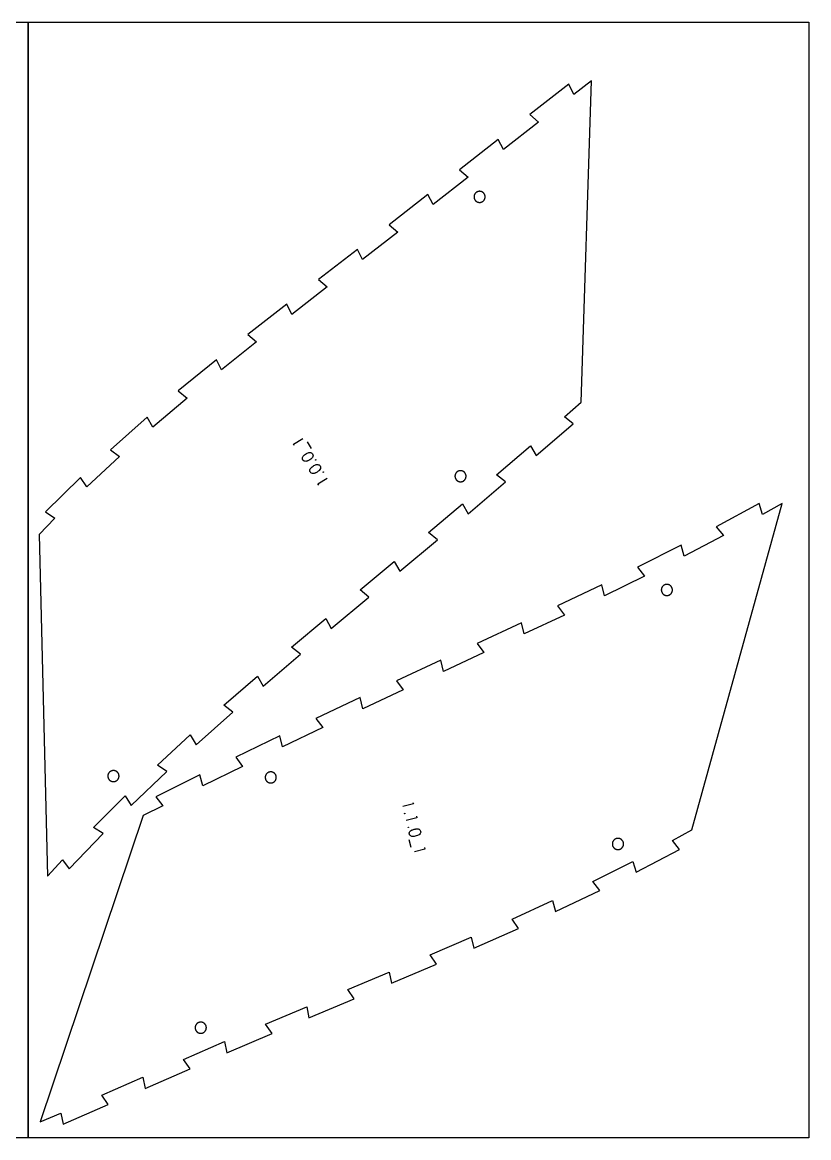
# Model space of a CAD drawing. Header units: millimetres. Extents: x -7025 to -25, y -6913 to -5913.
# Drawn here: x -730 to -25, y -6913 to -5913 of the extents above; entities that cross this region are included whole.
import ezdxf

# ---------------------------------------------------------------- set-up
doc = ezdxf.new("R2010")
doc.units = ezdxf.units.MM
doc.header["$MEASUREMENT"] = 0
for name, color, linetype, true_color in [('nest_4staples$re_engrave', 5, 'Continuous', 0x0000ff), ('nest_4staples$re_inner_cut', 3, 'Continuous', 0x00ff00), ('nest_4staples$re_outer_cut', 1, 'Continuous', 0xff0000), ('nest_4staples$sheet', 18, 'Continuous', 0x000000)]:
    doc.layers.add(name, color=color, linetype=linetype, true_color=true_color)

msp = doc.modelspace()

# ---------------------------------------------------------------- linework, layer by layer
at = {"layer": 'nest_4staples$re_engrave'}
for points in [[(-485.9, -6292.2), (-486.6, -6291), (-478.3, -6285.9)], [(-470.4, -6294.8), (-474, -6289)], [(-463.8, -6327.8), (-464.6, -6326.6), (-456.3, -6321.4)], [(-379.5, -6612.2), (-379.1, -6613.6), (-388.6, -6616)], [(-376.3, -6624.6), (-376, -6626), (-385.5, -6628.4)], [(-383.1, -6645.6), (-381.4, -6652.2)], [(-369.1, -6652.7), (-368.8, -6654.1), (-378.2, -6656.5)]]:
    msp.add_lwpolyline(points, dxfattribs=at)
for points in [[(-469, -6301.3), (-469.1, -6302.1), (-469.5, -6302.9), (-470.2, -6303.7), (-470.3, -6303.8), (-470.4, -6303.9), (-470.7, -6304.1), (-471, -6304.4), (-472, -6305.1), (-473.1, -6305.7), (-473.6, -6305.9), (-473.9, -6306.1), (-474.1, -6306.2), (-474.3, -6306.2), (-474.9, -6306.4), (-475.5, -6306.5), (-476, -6306.4), (-476.3, -6306.4), (-477.1, -6306.2), (-477.7, -6305.8), (-478.2, -6305.3), (-478.5, -6304.5), (-478.6, -6303.7), (-478.5, -6303.1), (-478.2, -6302.3), (-477.8, -6301.7), (-477.2, -6301.1), (-476.6, -6300.6), (-475.8, -6300), (-474.9, -6299.4), (-474.2, -6299.1), (-473.4, -6298.7), (-472.8, -6298.5), (-472.1, -6298.4), (-471.4, -6298.5), (-470.7, -6298.7), (-470.2, -6298.9), (-469.7, -6299.3), (-469.4, -6299.7), (-469.1, -6300.5)], [(-462.3, -6312.2), (-462.4, -6312.9), (-462.8, -6313.7), (-463.4, -6314.6), (-463.5, -6314.6), (-463.7, -6314.8), (-463.9, -6315), (-464.3, -6315.2), (-465.3, -6316), (-466.4, -6316.6), (-466.8, -6316.8), (-467.2, -6316.9), (-467.4, -6317), (-467.5, -6317.1), (-468.1, -6317.2), (-468.7, -6317.3), (-469.2, -6317.3), (-469.6, -6317.3), (-470.4, -6317), (-471, -6316.6), (-471.4, -6316.1), (-471.8, -6315.4), (-471.9, -6314.6), (-471.8, -6313.9), (-471.5, -6313.1), (-471.1, -6312.6), (-470.4, -6311.9), (-469.9, -6311.4), (-469, -6310.8), (-468.2, -6310.3), (-467.4, -6309.9), (-466.7, -6309.6), (-466.1, -6309.4), (-465.4, -6309.3), (-464.7, -6309.4), (-464, -6309.5), (-463.5, -6309.7), (-463, -6310.1), (-462.6, -6310.6), (-462.3, -6311.3)], [(-466.8, -6305.3), (-466.9, -6305.1), (-466.7, -6305), (-466.6, -6304.9), (-466.4, -6305.1), (-466.4, -6305.2), (-466.5, -6305.4), (-466.7, -6305.4)], [(-460.1, -6316.1), (-460.1, -6316), (-460, -6315.8), (-459.8, -6315.8), (-459.7, -6315.9), (-459.7, -6316.1), (-459.8, -6316.2), (-459.9, -6316.3)], [(-386.6, -6622.2), (-386.6, -6622.4), (-386.7, -6622.4), (-386.9, -6622.4), (-387, -6622.3), (-387, -6622.1), (-386.8, -6622), (-386.7, -6622)], [(-383.4, -6634.5), (-383.4, -6634.7), (-383.6, -6634.8), (-383.7, -6634.8), (-383.8, -6634.7), (-383.8, -6634.5), (-383.7, -6634.4), (-383.5, -6634.4)], [(-382.5, -6639), (-382.2, -6638.3), (-381.5, -6637.7), (-380.7, -6637.1), (-380.6, -6637), (-380.4, -6637), (-380.1, -6636.8), (-379.7, -6636.7), (-378.5, -6636.3), (-377.3, -6636.1), (-376.8, -6636), (-376.4, -6635.9), (-376.2, -6635.9), (-376, -6635.9), (-375.4, -6635.9), (-374.8, -6636), (-374.3, -6636.2), (-374, -6636.3), (-373.3, -6636.8), (-372.9, -6637.4), (-372.6, -6638), (-372.5, -6638.8), (-372.6, -6639.6), (-372.9, -6640.2), (-373.5, -6640.9), (-374, -6641.3), (-374.8, -6641.7), (-375.5, -6642), (-376.5, -6642.3), (-377.4, -6642.6), (-378.3, -6642.7), (-379.1, -6642.8), (-379.7, -6642.8), (-380.4, -6642.7), (-381.1, -6642.4), (-381.6, -6642), (-382.1, -6641.7), (-382.4, -6641.2), (-382.6, -6640.6), (-382.7, -6639.8)]]:
    msp.add_lwpolyline(points, close=True, dxfattribs=at)
at = {"layer": 'nest_4staples$re_inner_cut'}
for points in [[(-322.4, -6065.1), (-322.5, -6065.2), (-322.6, -6065.3), (-322.8, -6065.4), (-322.9, -6065.5), (-323.1, -6065.6), (-323.2, -6065.7), (-323.3, -6065.8), (-323.4, -6066), (-323.5, -6066.1), (-323.6, -6066.2), (-323.8, -6066.4), (-323.9, -6066.5), (-323.9, -6066.7), (-324, -6066.8), (-324.1, -6067), (-324.2, -6067.1), (-324.3, -6067.3), (-324.3, -6067.4), (-324.4, -6067.6), (-324.5, -6067.7), (-324.5, -6067.9), (-324.6, -6068.1), (-324.6, -6068.2), (-324.6, -6068.4), (-324.7, -6068.6), (-324.7, -6068.8), (-324.7, -6068.9), (-324.7, -6069.1), (-324.7, -6069.3), (-324.7, -6069.5), (-324.7, -6069.6), (-324.7, -6069.8), (-324.7, -6070), (-324.7, -6070.1), (-324.6, -6070.3), (-324.6, -6070.5), (-324.5, -6070.7), (-324.5, -6070.8), (-324.4, -6071), (-324.4, -6071.1), (-324.3, -6071.3), (-324.2, -6071.5), (-324.2, -6071.6), (-324.1, -6071.8), (-324, -6071.9), (-323.9, -6072.1), (-323.8, -6072.2), (-323.7, -6072.4), (-323.6, -6072.5), (-323.5, -6072.6), (-323.4, -6072.8), (-323.2, -6072.9), (-323.1, -6073), (-323, -6073.1), (-322.9, -6073.2), (-322.7, -6073.3), (-322.6, -6073.4), (-322.4, -6073.5), (-322.3, -6073.6), (-322.1, -6073.7), (-322, -6073.8), (-321.8, -6073.9), (-321.7, -6073.9), (-321.5, -6074), (-321.3, -6074.1), (-321.2, -6074.1), (-321, -6074.2), (-320.8, -6074.2), (-320.7, -6074.2), (-320.5, -6074.3), (-320.3, -6074.3), (-320.2, -6074.3), (-320, -6074.3), (-319.8, -6074.3), (-319.6, -6074.3), (-319.5, -6074.3), (-319.3, -6074.3), (-319.1, -6074.3), (-318.9, -6074.3), (-318.8, -6074.2), (-318.6, -6074.2), (-318.4, -6074.2), (-318.3, -6074.1), (-318.1, -6074.1), (-317.9, -6074), (-317.8, -6073.9), (-317.6, -6073.9), (-317.5, -6073.8), (-317.3, -6073.7), (-317.2, -6073.6), (-317, -6073.5), (-316.9, -6073.4), (-316.7, -6073.3), (-316.6, -6073.2), (-316.5, -6073.1), (-316.3, -6073), (-316.2, -6072.9), (-316.1, -6072.8), (-316, -6072.6), (-315.9, -6072.5), (-315.7, -6072.4), (-315.6, -6072.2), (-315.5, -6072.1), (-315.4, -6071.9), (-315.4, -6071.8), (-315.3, -6071.6), (-315.2, -6071.5), (-315.1, -6071.3), (-315.1, -6071.1), (-315, -6071), (-315, -6070.8), (-314.9, -6070.7), (-314.9, -6070.5), (-314.8, -6070.3), (-314.8, -6070.1), (-314.8, -6070), (-314.7, -6069.8), (-314.7, -6069.6), (-314.7, -6069.5), (-314.7, -6069.3), (-314.7, -6069.1), (-314.7, -6068.9), (-314.8, -6068.8), (-314.8, -6068.6), (-314.8, -6068.4), (-314.8, -6068.2), (-314.9, -6068.1), (-314.9, -6067.9), (-315, -6067.7), (-315, -6067.6), (-315.1, -6067.4), (-315.2, -6067.3), (-315.2, -6067.1), (-315.3, -6066.9), (-315.4, -6066.8), (-315.5, -6066.7), (-315.6, -6066.5), (-315.7, -6066.4), (-315.8, -6066.2), (-315.9, -6066.1), (-316, -6066), (-316.1, -6065.8), (-316.3, -6065.7), (-316.4, -6065.6), (-316.5, -6065.5), (-316.7, -6065.4), (-316.8, -6065.3), (-316.9, -6065.2), (-317.1, -6065.1), (-317.2, -6065), (-317.4, -6064.9), (-317.5, -6064.8), (-317.7, -6064.8), (-317.9, -6064.7), (-318, -6064.6), (-318.2, -6064.6), (-318.4, -6064.5), (-318.5, -6064.5), (-318.7, -6064.4), (-318.9, -6064.4), (-319, -6064.4), (-319.2, -6064.4), (-319.4, -6064.3), (-319.5, -6064.3), (-319.7, -6064.3), (-319.9, -6064.3), (-320.1, -6064.3), (-320.2, -6064.4), (-320.4, -6064.4), (-320.6, -6064.4), (-320.8, -6064.4), (-320.9, -6064.5), (-321.1, -6064.5), (-321.3, -6064.6), (-321.4, -6064.6), (-321.6, -6064.7), (-321.7, -6064.8), (-321.9, -6064.8), (-322.1, -6064.9), (-322.2, -6065)], [(-339.4, -6315.5), (-339.6, -6315.6), (-339.7, -6315.7), (-339.9, -6315.8), (-340, -6315.9), (-340.1, -6316), (-340.2, -6316.2), (-340.4, -6316.3), (-340.5, -6316.4), (-340.6, -6316.5), (-340.7, -6316.7), (-340.8, -6316.8), (-340.9, -6317), (-341, -6317.1), (-341.1, -6317.2), (-341.2, -6317.4), (-341.3, -6317.5), (-341.3, -6317.7), (-341.4, -6317.9), (-341.5, -6318), (-341.5, -6318.2), (-341.6, -6318.4), (-341.6, -6318.5), (-341.7, -6318.7), (-341.7, -6318.9), (-341.7, -6319), (-341.8, -6319.2), (-341.8, -6319.4), (-341.8, -6319.6), (-341.8, -6319.7), (-341.8, -6319.9), (-341.8, -6320.1), (-341.8, -6320.2), (-341.7, -6320.4), (-341.7, -6320.6), (-341.7, -6320.8), (-341.6, -6320.9), (-341.6, -6321.1), (-341.6, -6321.3), (-341.5, -6321.4), (-341.4, -6321.6), (-341.4, -6321.8), (-341.3, -6321.9), (-341.2, -6322.1), (-341.1, -6322.2), (-341.1, -6322.4), (-341, -6322.5), (-340.9, -6322.7), (-340.8, -6322.8), (-340.7, -6322.9), (-340.5, -6323.1), (-340.4, -6323.2), (-340.3, -6323.3), (-340.2, -6323.4), (-340.1, -6323.6), (-339.9, -6323.7), (-339.8, -6323.8), (-339.6, -6323.9), (-339.5, -6324), (-339.3, -6324.1), (-339.2, -6324.1), (-339, -6324.2), (-338.9, -6324.3), (-338.7, -6324.4), (-338.6, -6324.4), (-338.4, -6324.5), (-338.2, -6324.6), (-338.1, -6324.6), (-337.9, -6324.6), (-337.7, -6324.7), (-337.6, -6324.7), (-337.4, -6324.7), (-337.2, -6324.7), (-337, -6324.8), (-336.9, -6324.8), (-336.7, -6324.8), (-336.5, -6324.8), (-336.4, -6324.7), (-336.2, -6324.7), (-336, -6324.7), (-335.8, -6324.7), (-335.7, -6324.6), (-335.5, -6324.6), (-335.3, -6324.6), (-335.2, -6324.5), (-335, -6324.4), (-334.8, -6324.4), (-334.7, -6324.3), (-334.5, -6324.2), (-334.4, -6324.1), (-334.2, -6324.1), (-334.1, -6324), (-333.9, -6323.9), (-333.8, -6323.8), (-333.7, -6323.7), (-333.5, -6323.6), (-333.4, -6323.4), (-333.3, -6323.3), (-333.1, -6323.2), (-333, -6323.1), (-332.9, -6322.9), (-332.8, -6322.8), (-332.7, -6322.7), (-332.6, -6322.5), (-332.5, -6322.4), (-332.4, -6322.2), (-332.3, -6322.1), (-332.3, -6321.9), (-332.2, -6321.8), (-332.1, -6321.6), (-332.1, -6321.4), (-332, -6321.3), (-332, -6321.1), (-331.9, -6320.9), (-331.9, -6320.8), (-331.9, -6320.6), (-331.8, -6320.4), (-331.8, -6320.2), (-331.8, -6320.1), (-331.8, -6319.9), (-331.8, -6319.7), (-331.8, -6319.6), (-331.8, -6319.4), (-331.8, -6319.2), (-331.8, -6319), (-331.9, -6318.9), (-331.9, -6318.7), (-331.9, -6318.5), (-332, -6318.4), (-332, -6318.2), (-332.1, -6318), (-332.2, -6317.9), (-332.2, -6317.7), (-332.3, -6317.5), (-332.4, -6317.4), (-332.5, -6317.2), (-332.6, -6317.1), (-332.7, -6316.9), (-332.8, -6316.8), (-332.9, -6316.7), (-333, -6316.5), (-333.1, -6316.4), (-333.2, -6316.3), (-333.3, -6316.2), (-333.5, -6316), (-333.6, -6315.9), (-333.7, -6315.8), (-333.9, -6315.7), (-334, -6315.6), (-334.1, -6315.5), (-334.3, -6315.4), (-334.5, -6315.3), (-334.6, -6315.3), (-334.8, -6315.2), (-334.9, -6315.1), (-335.1, -6315.1), (-335.2, -6315), (-335.4, -6315), (-335.6, -6314.9), (-335.8, -6314.9), (-335.9, -6314.8), (-336.1, -6314.8), (-336.3, -6314.8), (-336.4, -6314.8), (-336.6, -6314.8), (-336.8, -6314.8), (-337, -6314.8), (-337.1, -6314.8), (-337.3, -6314.8), (-337.5, -6314.8), (-337.6, -6314.8), (-337.8, -6314.9), (-338, -6314.9), (-338.2, -6315), (-338.3, -6315), (-338.5, -6315.1), (-338.6, -6315.1), (-338.8, -6315.2), (-339, -6315.3), (-339.1, -6315.3), (-339.3, -6315.4)], [(-150.5, -6426.6), (-150.4, -6426.5), (-150.2, -6426.5), (-150, -6426.4), (-149.9, -6426.3), (-149.7, -6426.3), (-149.5, -6426.2), (-149.4, -6426.1), (-149.2, -6426), (-149.1, -6425.9), (-149, -6425.9), (-148.8, -6425.7), (-148.7, -6425.6), (-148.5, -6425.5), (-148.4, -6425.4), (-148.3, -6425.3), (-148.2, -6425.2), (-148, -6425.1), (-147.9, -6424.9), (-147.8, -6424.8), (-147.7, -6424.6), (-147.6, -6424.5), (-147.5, -6424.4), (-147.4, -6424.2), (-147.3, -6424.1), (-147.3, -6423.9), (-147.2, -6423.7), (-147.1, -6423.6), (-147.1, -6423.4), (-147, -6423.3), (-147, -6423.1), (-146.9, -6422.9), (-146.9, -6422.8), (-146.8, -6422.6), (-146.8, -6422.4), (-146.8, -6422.2), (-146.8, -6422.1), (-146.8, -6421.9), (-146.8, -6421.7), (-146.8, -6421.5), (-146.8, -6421.4), (-146.8, -6421.2), (-146.8, -6421), (-146.8, -6420.9), (-146.9, -6420.7), (-146.9, -6420.5), (-147, -6420.4), (-147, -6420.2), (-147.1, -6420), (-147.1, -6419.9), (-147.2, -6419.7), (-147.3, -6419.5), (-147.3, -6419.4), (-147.4, -6419.2), (-147.5, -6419.1), (-147.6, -6418.9), (-147.7, -6418.8), (-147.8, -6418.7), (-147.9, -6418.5), (-148, -6418.4), (-148.1, -6418.3), (-148.3, -6418.1), (-148.4, -6418), (-148.5, -6417.9), (-148.7, -6417.8), (-148.8, -6417.7), (-148.9, -6417.6), (-149.1, -6417.5), (-149.2, -6417.4), (-149.4, -6417.3), (-149.5, -6417.2), (-149.7, -6417.2), (-149.9, -6417.1), (-150, -6417), (-150.2, -6417), (-150.3, -6416.9), (-150.5, -6416.9), (-150.7, -6416.8), (-150.9, -6416.8), (-151, -6416.8), (-151.2, -6416.7), (-151.4, -6416.7), (-151.5, -6416.7), (-151.7, -6416.7), (-151.9, -6416.7), (-152.1, -6416.7), (-152.2, -6416.7), (-152.4, -6416.8), (-152.6, -6416.8), (-152.7, -6416.8), (-152.9, -6416.9), (-153.1, -6416.9), (-153.3, -6416.9), (-153.4, -6417), (-153.6, -6417.1), (-153.7, -6417.1), (-153.9, -6417.2), (-154.1, -6417.3), (-154.2, -6417.4), (-154.4, -6417.4), (-154.5, -6417.5), (-154.6, -6417.6), (-154.8, -6417.7), (-154.9, -6417.8), (-155.1, -6418), (-155.2, -6418.1), (-155.3, -6418.2), (-155.4, -6418.3), (-155.5, -6418.4), (-155.7, -6418.6), (-155.8, -6418.7), (-155.9, -6418.9), (-156, -6419), (-156.1, -6419.1), (-156.1, -6419.3), (-156.2, -6419.5), (-156.3, -6419.6), (-156.4, -6419.8), (-156.4, -6419.9), (-156.5, -6420.1), (-156.5, -6420.3), (-156.6, -6420.4), (-156.6, -6420.6), (-156.7, -6420.8), (-156.7, -6420.9), (-156.7, -6421.1), (-156.7, -6421.3), (-156.8, -6421.5), (-156.8, -6421.6), (-156.8, -6421.8), (-156.8, -6422), (-156.7, -6422.1), (-156.7, -6422.3), (-156.7, -6422.5), (-156.7, -6422.7), (-156.6, -6422.8), (-156.6, -6423), (-156.5, -6423.2), (-156.5, -6423.3), (-156.4, -6423.5), (-156.4, -6423.7), (-156.3, -6423.8), (-156.2, -6424), (-156.1, -6424.1), (-156.1, -6424.3), (-156, -6424.4), (-155.9, -6424.6), (-155.8, -6424.7), (-155.7, -6424.8), (-155.6, -6425), (-155.4, -6425.1), (-155.3, -6425.2), (-155.2, -6425.4), (-155.1, -6425.5), (-154.9, -6425.6), (-154.8, -6425.7), (-154.7, -6425.8), (-154.5, -6425.9), (-154.4, -6426), (-154.2, -6426.1), (-154.1, -6426.2), (-153.9, -6426.2), (-153.8, -6426.3), (-153.6, -6426.4), (-153.4, -6426.4), (-153.3, -6426.5), (-153.1, -6426.5), (-152.9, -6426.6), (-152.8, -6426.6), (-152.6, -6426.6), (-152.4, -6426.7), (-152.2, -6426.7), (-152.1, -6426.7), (-151.9, -6426.7), (-151.7, -6426.7), (-151.6, -6426.7), (-151.4, -6426.7), (-151.2, -6426.7), (-151, -6426.7), (-150.9, -6426.6), (-150.7, -6426.6)], [(-650.7, -6584.4), (-650.8, -6584.5), (-650.9, -6584.6), (-651.1, -6584.7), (-651.2, -6584.8), (-651.4, -6584.9), (-651.5, -6585), (-651.6, -6585.2), (-651.7, -6585.3), (-651.8, -6585.4), (-651.9, -6585.5), (-652, -6585.7), (-652.1, -6585.8), (-652.2, -6586), (-652.3, -6586.1), (-652.4, -6586.3), (-652.5, -6586.4), (-652.6, -6586.6), (-652.6, -6586.7), (-652.7, -6586.9), (-652.8, -6587.1), (-652.8, -6587.2), (-652.9, -6587.4), (-652.9, -6587.6), (-652.9, -6587.7), (-653, -6587.9), (-653, -6588.1), (-653, -6588.3), (-653, -6588.4), (-653, -6588.6), (-653, -6588.8), (-653, -6588.9), (-653, -6589.1), (-653, -6589.3), (-653, -6589.5), (-652.9, -6589.6), (-652.9, -6589.8), (-652.8, -6590), (-652.8, -6590.1), (-652.7, -6590.3), (-652.7, -6590.5), (-652.6, -6590.6), (-652.5, -6590.8), (-652.5, -6590.9), (-652.4, -6591.1), (-652.3, -6591.2), (-652.2, -6591.4), (-652.1, -6591.5), (-652, -6591.7), (-651.9, -6591.8), (-651.8, -6591.9), (-651.7, -6592.1), (-651.5, -6592.2), (-651.4, -6592.3), (-651.3, -6592.4), (-651.2, -6592.5), (-651, -6592.6), (-650.9, -6592.7), (-650.7, -6592.8), (-650.6, -6592.9), (-650.4, -6593), (-650.3, -6593.1), (-650.1, -6593.2), (-650, -6593.2), (-649.8, -6593.3), (-649.6, -6593.4), (-649.5, -6593.4), (-649.3, -6593.5), (-649.1, -6593.5), (-649, -6593.6), (-648.8, -6593.6), (-648.6, -6593.6), (-648.5, -6593.6), (-648.3, -6593.6), (-648.1, -6593.6), (-647.9, -6593.6), (-647.8, -6593.6), (-647.6, -6593.6), (-647.4, -6593.6), (-647.2, -6593.6), (-647.1, -6593.6), (-646.9, -6593.5), (-646.7, -6593.5), (-646.6, -6593.4), (-646.4, -6593.4), (-646.2, -6593.3), (-646.1, -6593.2), (-645.9, -6593.2), (-645.8, -6593.1), (-645.6, -6593), (-645.5, -6592.9), (-645.3, -6592.8), (-645.2, -6592.7), (-645, -6592.6), (-644.9, -6592.5), (-644.8, -6592.4), (-644.6, -6592.3), (-644.5, -6592.2), (-644.4, -6592.1), (-644.3, -6591.9), (-644.1, -6591.8), (-644, -6591.7), (-643.9, -6591.5), (-643.8, -6591.4), (-643.7, -6591.2), (-643.7, -6591.1), (-643.6, -6590.9), (-643.5, -6590.8), (-643.4, -6590.6), (-643.4, -6590.5), (-643.3, -6590.3), (-643.2, -6590.1), (-643.2, -6590), (-643.2, -6589.8), (-643.1, -6589.6), (-643.1, -6589.5), (-643.1, -6589.3), (-643, -6589.1), (-643, -6588.9), (-643, -6588.8), (-643, -6588.6), (-643, -6588.4), (-643, -6588.3), (-643.1, -6588.1), (-643.1, -6587.9), (-643.1, -6587.7), (-643.1, -6587.6), (-643.2, -6587.4), (-643.2, -6587.2), (-643.3, -6587.1), (-643.3, -6586.9), (-643.4, -6586.7), (-643.5, -6586.6), (-643.5, -6586.4), (-643.6, -6586.3), (-643.7, -6586.1), (-643.8, -6586), (-643.9, -6585.8), (-644, -6585.7), (-644.1, -6585.5), (-644.2, -6585.4), (-644.3, -6585.3), (-644.4, -6585.2), (-644.6, -6585), (-644.7, -6584.9), (-644.8, -6584.8), (-645, -6584.7), (-645.1, -6584.6), (-645.2, -6584.5), (-645.4, -6584.4), (-645.5, -6584.3), (-645.7, -6584.2), (-645.8, -6584.1), (-646, -6584.1), (-646.2, -6584), (-646.3, -6583.9), (-646.5, -6583.9), (-646.6, -6583.8), (-646.8, -6583.8), (-647, -6583.8), (-647.2, -6583.7), (-647.3, -6583.7), (-647.5, -6583.7), (-647.7, -6583.7), (-647.8, -6583.6), (-648, -6583.6), (-648.2, -6583.6), (-648.4, -6583.7), (-648.5, -6583.7), (-648.7, -6583.7), (-648.9, -6583.7), (-649.1, -6583.8), (-649.2, -6583.8), (-649.4, -6583.8), (-649.6, -6583.9), (-649.7, -6583.9), (-649.9, -6584), (-650, -6584.1), (-650.2, -6584.1), (-650.4, -6584.2), (-650.5, -6584.3)], [(-505.7, -6594.7), (-505.6, -6594.6), (-505.4, -6594.6), (-505.2, -6594.5), (-505.1, -6594.5), (-504.9, -6594.4), (-504.7, -6594.3), (-504.6, -6594.2), (-504.4, -6594.2), (-504.3, -6594.1), (-504.1, -6594), (-504, -6593.9), (-503.9, -6593.8), (-503.7, -6593.7), (-503.6, -6593.5), (-503.5, -6593.4), (-503.4, -6593.3), (-503.2, -6593.2), (-503.1, -6593), (-503, -6592.9), (-502.9, -6592.8), (-502.8, -6592.6), (-502.7, -6592.5), (-502.6, -6592.3), (-502.5, -6592.2), (-502.5, -6592), (-502.4, -6591.9), (-502.3, -6591.7), (-502.3, -6591.5), (-502.2, -6591.4), (-502.2, -6591.2), (-502.1, -6591), (-502.1, -6590.9), (-502, -6590.7), (-502, -6590.5), (-502, -6590.4), (-502, -6590.2), (-502, -6590), (-502, -6589.8), (-502, -6589.7), (-502, -6589.5), (-502, -6589.3), (-502, -6589.1), (-502, -6589), (-502.1, -6588.8), (-502.1, -6588.6), (-502.2, -6588.5), (-502.2, -6588.3), (-502.3, -6588.1), (-502.3, -6588), (-502.4, -6587.8), (-502.5, -6587.7), (-502.5, -6587.5), (-502.6, -6587.3), (-502.7, -6587.2), (-502.8, -6587.1), (-502.9, -6586.9), (-503, -6586.8), (-503.1, -6586.6), (-503.2, -6586.5), (-503.3, -6586.4), (-503.5, -6586.3), (-503.6, -6586.1), (-503.7, -6586), (-503.9, -6585.9), (-504, -6585.8), (-504.1, -6585.7), (-504.3, -6585.6), (-504.4, -6585.5), (-504.6, -6585.4), (-504.7, -6585.4), (-504.9, -6585.3), (-505.1, -6585.2), (-505.2, -6585.1), (-505.4, -6585.1), (-505.5, -6585), (-505.7, -6585), (-505.9, -6585), (-506.1, -6584.9), (-506.2, -6584.9), (-506.4, -6584.9), (-506.6, -6584.8), (-506.7, -6584.8), (-506.9, -6584.8), (-507.1, -6584.8), (-507.3, -6584.8), (-507.4, -6584.9), (-507.6, -6584.9), (-507.8, -6584.9), (-507.9, -6584.9), (-508.1, -6585), (-508.3, -6585), (-508.5, -6585.1), (-508.6, -6585.1), (-508.8, -6585.2), (-508.9, -6585.2), (-509.1, -6585.3), (-509.3, -6585.4), (-509.4, -6585.5), (-509.6, -6585.6), (-509.7, -6585.7), (-509.8, -6585.7), (-510, -6585.9), (-510.1, -6586), (-510.3, -6586.1), (-510.4, -6586.2), (-510.5, -6586.3), (-510.6, -6586.4), (-510.7, -6586.6), (-510.9, -6586.7), (-511, -6586.8), (-511.1, -6587), (-511.2, -6587.1), (-511.3, -6587.3), (-511.3, -6587.4), (-511.4, -6587.6), (-511.5, -6587.7), (-511.6, -6587.9), (-511.6, -6588), (-511.7, -6588.2), (-511.7, -6588.4), (-511.8, -6588.5), (-511.8, -6588.7), (-511.9, -6588.9), (-511.9, -6589), (-511.9, -6589.2), (-511.9, -6589.4), (-512, -6589.6), (-512, -6589.7), (-512, -6589.9), (-512, -6590.1), (-511.9, -6590.3), (-511.9, -6590.4), (-511.9, -6590.6), (-511.9, -6590.8), (-511.8, -6590.9), (-511.8, -6591.1), (-511.7, -6591.3), (-511.7, -6591.4), (-511.6, -6591.6), (-511.6, -6591.8), (-511.5, -6591.9), (-511.4, -6592.1), (-511.3, -6592.2), (-511.3, -6592.4), (-511.2, -6592.5), (-511.1, -6592.7), (-511, -6592.8), (-510.9, -6593), (-510.8, -6593.1), (-510.6, -6593.2), (-510.5, -6593.3), (-510.4, -6593.5), (-510.3, -6593.6), (-510.1, -6593.7), (-510, -6593.8), (-509.9, -6593.9), (-509.7, -6594), (-509.6, -6594.1), (-509.4, -6594.2), (-509.3, -6594.3), (-509.1, -6594.3), (-509, -6594.4), (-508.8, -6594.5), (-508.6, -6594.5), (-508.5, -6594.6), (-508.3, -6594.7), (-508.1, -6594.7), (-508, -6594.7), (-507.8, -6594.8), (-507.6, -6594.8), (-507.4, -6594.8), (-507.3, -6594.8), (-507.1, -6594.8), (-506.9, -6594.8), (-506.8, -6594.8), (-506.6, -6594.8), (-506.4, -6594.8), (-506.2, -6594.8), (-506.1, -6594.7), (-505.9, -6594.7)], [(-194.4, -6654.3), (-194.2, -6654.3), (-194.1, -6654.2), (-193.9, -6654.2), (-193.7, -6654.1), (-193.6, -6654), (-193.4, -6654), (-193.3, -6653.9), (-193.1, -6653.8), (-193, -6653.7), (-192.8, -6653.6), (-192.7, -6653.5), (-192.5, -6653.4), (-192.4, -6653.3), (-192.3, -6653.2), (-192.1, -6653.1), (-192, -6652.9), (-191.9, -6652.8), (-191.8, -6652.7), (-191.7, -6652.5), (-191.6, -6652.4), (-191.5, -6652.3), (-191.4, -6652.1), (-191.3, -6652), (-191.2, -6651.8), (-191.1, -6651.7), (-191.1, -6651.5), (-191, -6651.3), (-190.9, -6651.2), (-190.9, -6651), (-190.8, -6650.9), (-190.8, -6650.7), (-190.7, -6650.5), (-190.7, -6650.3), (-190.7, -6650.2), (-190.7, -6650), (-190.6, -6649.8), (-190.6, -6649.7), (-190.6, -6649.5), (-190.6, -6649.3), (-190.6, -6649.1), (-190.7, -6649), (-190.7, -6648.8), (-190.7, -6648.6), (-190.7, -6648.4), (-190.8, -6648.3), (-190.8, -6648.1), (-190.9, -6647.9), (-190.9, -6647.8), (-191, -6647.6), (-191.1, -6647.5), (-191.1, -6647.3), (-191.2, -6647.1), (-191.3, -6647), (-191.4, -6646.8), (-191.5, -6646.7), (-191.6, -6646.6), (-191.7, -6646.4), (-191.8, -6646.3), (-191.9, -6646.1), (-192, -6646), (-192.1, -6645.9), (-192.3, -6645.8), (-192.4, -6645.7), (-192.5, -6645.6), (-192.7, -6645.4), (-192.8, -6645.3), (-192.9, -6645.3), (-193.1, -6645.2), (-193.2, -6645.1), (-193.4, -6645), (-193.6, -6644.9), (-193.7, -6644.9), (-193.9, -6644.8), (-194, -6644.7), (-194.2, -6644.7), (-194.4, -6644.6), (-194.5, -6644.6), (-194.7, -6644.6), (-194.9, -6644.5), (-195.1, -6644.5), (-195.2, -6644.5), (-195.4, -6644.5), (-195.6, -6644.5), (-195.8, -6644.5), (-195.9, -6644.5), (-196.1, -6644.5), (-196.3, -6644.5), (-196.4, -6644.5), (-196.6, -6644.6), (-196.8, -6644.6), (-196.9, -6644.7), (-197.1, -6644.7), (-197.3, -6644.8), (-197.4, -6644.8), (-197.6, -6644.9), (-197.8, -6645), (-197.9, -6645), (-198.1, -6645.1), (-198.2, -6645.2), (-198.4, -6645.3), (-198.5, -6645.4), (-198.7, -6645.5), (-198.8, -6645.6), (-198.9, -6645.7), (-199, -6645.8), (-199.2, -6646), (-199.3, -6646.1), (-199.4, -6646.2), (-199.5, -6646.3), (-199.6, -6646.5), (-199.7, -6646.6), (-199.8, -6646.8), (-199.9, -6646.9), (-200, -6647.1), (-200.1, -6647.2), (-200.2, -6647.4), (-200.2, -6647.5), (-200.3, -6647.7), (-200.4, -6647.9), (-200.4, -6648), (-200.5, -6648.2), (-200.5, -6648.4), (-200.5, -6648.5), (-200.6, -6648.7), (-200.6, -6648.9), (-200.6, -6649), (-200.6, -6649.2), (-200.6, -6649.4), (-200.6, -6649.6), (-200.6, -6649.7), (-200.6, -6649.9), (-200.6, -6650.1), (-200.6, -6650.2), (-200.5, -6650.4), (-200.5, -6650.6), (-200.5, -6650.8), (-200.4, -6650.9), (-200.4, -6651.1), (-200.3, -6651.3), (-200.2, -6651.4), (-200.2, -6651.6), (-200.1, -6651.7), (-200, -6651.9), (-199.9, -6652), (-199.8, -6652.2), (-199.7, -6652.3), (-199.6, -6652.5), (-199.5, -6652.6), (-199.4, -6652.7), (-199.3, -6652.9), (-199.2, -6653), (-199.1, -6653.1), (-198.9, -6653.2), (-198.8, -6653.3), (-198.7, -6653.5), (-198.5, -6653.6), (-198.4, -6653.7), (-198.2, -6653.7), (-198.1, -6653.8), (-197.9, -6653.9), (-197.8, -6654), (-197.6, -6654.1), (-197.5, -6654.1), (-197.3, -6654.2), (-197.1, -6654.2), (-197, -6654.3), (-196.8, -6654.3), (-196.6, -6654.4), (-196.5, -6654.4), (-196.3, -6654.4), (-196.1, -6654.5), (-195.9, -6654.5), (-195.8, -6654.5), (-195.6, -6654.5), (-195.4, -6654.5), (-195.2, -6654.5), (-195.1, -6654.4), (-194.9, -6654.4), (-194.7, -6654.4), (-194.6, -6654.4)], [(-568.5, -6819), (-568.3, -6819), (-568.2, -6818.9), (-568, -6818.9), (-567.8, -6818.8), (-567.7, -6818.7), (-567.5, -6818.7), (-567.4, -6818.6), (-567.2, -6818.5), (-567.1, -6818.4), (-566.9, -6818.3), (-566.8, -6818.2), (-566.6, -6818.1), (-566.5, -6818), (-566.4, -6817.9), (-566.3, -6817.8), (-566.1, -6817.6), (-566, -6817.5), (-565.9, -6817.4), (-565.8, -6817.2), (-565.7, -6817.1), (-565.6, -6817), (-565.5, -6816.8), (-565.4, -6816.7), (-565.3, -6816.5), (-565.2, -6816.4), (-565.2, -6816.2), (-565.1, -6816), (-565, -6815.9), (-565, -6815.7), (-564.9, -6815.6), (-564.9, -6815.4), (-564.8, -6815.2), (-564.8, -6815), (-564.8, -6814.9), (-564.8, -6814.7), (-564.8, -6814.5), (-564.7, -6814.4), (-564.7, -6814.2), (-564.7, -6814), (-564.8, -6813.8), (-564.8, -6813.7), (-564.8, -6813.5), (-564.8, -6813.3), (-564.8, -6813.1), (-564.9, -6813), (-564.9, -6812.8), (-565, -6812.6), (-565, -6812.5), (-565.1, -6812.3), (-565.2, -6812.2), (-565.2, -6812), (-565.3, -6811.8), (-565.4, -6811.7), (-565.5, -6811.5), (-565.6, -6811.4), (-565.7, -6811.3), (-565.8, -6811.1), (-565.9, -6811), (-566, -6810.9), (-566.1, -6810.7), (-566.2, -6810.6), (-566.4, -6810.5), (-566.5, -6810.4), (-566.6, -6810.3), (-566.8, -6810.2), (-566.9, -6810.1), (-567.1, -6810), (-567.2, -6809.9), (-567.4, -6809.8), (-567.5, -6809.7), (-567.7, -6809.6), (-567.8, -6809.6), (-568, -6809.5), (-568.2, -6809.4), (-568.3, -6809.4), (-568.5, -6809.3), (-568.7, -6809.3), (-568.8, -6809.3), (-569, -6809.2), (-569.2, -6809.2), (-569.3, -6809.2), (-569.5, -6809.2), (-569.7, -6809.2), (-569.9, -6809.2), (-570, -6809.2), (-570.2, -6809.2), (-570.4, -6809.2), (-570.6, -6809.2), (-570.7, -6809.3), (-570.9, -6809.3), (-571.1, -6809.4), (-571.2, -6809.4), (-571.4, -6809.5), (-571.6, -6809.5), (-571.7, -6809.6), (-571.9, -6809.7), (-572, -6809.7), (-572.2, -6809.8), (-572.3, -6809.9), (-572.5, -6810), (-572.6, -6810.1), (-572.8, -6810.2), (-572.9, -6810.3), (-573, -6810.4), (-573.2, -6810.5), (-573.3, -6810.7), (-573.4, -6810.8), (-573.5, -6810.9), (-573.6, -6811), (-573.7, -6811.2), (-573.8, -6811.3), (-573.9, -6811.5), (-574, -6811.6), (-574.1, -6811.8), (-574.2, -6811.9), (-574.3, -6812.1), (-574.3, -6812.2), (-574.4, -6812.4), (-574.5, -6812.6), (-574.5, -6812.7), (-574.6, -6812.9), (-574.6, -6813.1), (-574.6, -6813.2), (-574.7, -6813.4), (-574.7, -6813.6), (-574.7, -6813.7), (-574.7, -6813.9), (-574.7, -6814.1), (-574.7, -6814.3), (-574.7, -6814.4), (-574.7, -6814.6), (-574.7, -6814.8), (-574.7, -6814.9), (-574.6, -6815.1), (-574.6, -6815.3), (-574.6, -6815.5), (-574.5, -6815.6), (-574.5, -6815.8), (-574.4, -6816), (-574.3, -6816.1), (-574.3, -6816.3), (-574.2, -6816.4), (-574.1, -6816.6), (-574, -6816.7), (-573.9, -6816.9), (-573.8, -6817), (-573.7, -6817.2), (-573.6, -6817.3), (-573.5, -6817.4), (-573.4, -6817.6), (-573.3, -6817.7), (-573.2, -6817.8), (-573, -6817.9), (-572.9, -6818), (-572.8, -6818.2), (-572.6, -6818.3), (-572.5, -6818.4), (-572.3, -6818.4), (-572.2, -6818.5), (-572, -6818.6), (-571.9, -6818.7), (-571.7, -6818.8), (-571.6, -6818.8), (-571.4, -6818.9), (-571.2, -6818.9), (-571.1, -6819), (-570.9, -6819), (-570.7, -6819.1), (-570.6, -6819.1), (-570.4, -6819.1), (-570.2, -6819.2), (-570, -6819.2), (-569.9, -6819.2), (-569.7, -6819.2), (-569.5, -6819.2), (-569.4, -6819.2), (-569.2, -6819.1), (-569, -6819.1), (-568.8, -6819.1), (-568.7, -6819.1)]]:
    msp.add_lwpolyline(points, close=True, dxfattribs=at)
at = {"layer": 'nest_4staples$re_outer_cut'}
for points in [[(-219.3, -5965.3), (-235.1, -5977.6), (-239.7, -5968.4), (-274.5, -5995.5), (-266.8, -6002.2), (-298.3, -6026.9), (-302.9, -6017.8), (-337.6, -6045), (-329.9, -6051.6), (-361.4, -6076.3), (-366, -6067.2), (-400.7, -6094.4), (-393, -6101), (-424.7, -6125.6), (-429.2, -6116.5), (-464.1, -6143.4), (-456.4, -6150.1), (-488, -6174.7), (-492.6, -6165.6), (-527.4, -6192.7), (-519.6, -6199.4), (-551, -6224.4), (-555.7, -6215.4), (-589.9, -6243.3), (-582, -6249.7), (-612.6, -6275.7), (-617.7, -6266.8), (-650.7, -6296), (-642.6, -6302.2), (-672, -6329.4), (-677.5, -6320.9), (-709, -6351.8), (-700.6, -6357.5), (-714.6, -6371.9), (-707.1, -6678.3), (-693.6, -6663.6), (-687.7, -6671.9), (-657.3, -6640.1), (-666, -6634.6), (-637.6, -6606.4), (-632.1, -6615), (-600.2, -6584.6), (-608.6, -6578.8), (-579.1, -6551.7), (-573.9, -6560.5), (-541, -6531.3), (-549.1, -6525.1), (-518.9, -6498.9), (-513.9, -6507.9), (-480.3, -6479.4), (-488.4, -6473), (-457.7, -6447.3), (-452.8, -6456.3), (-419, -6428.1), (-426.9, -6421.7), (-396.2, -6396.1), (-391.3, -6405), (-357.5, -6376.7), (-365.5, -6370.3), (-334.9, -6344.5), (-330, -6353.4), (-296.5, -6324.8), (-304.5, -6318.5), (-274.1, -6292.5), (-269.1, -6301.3), (-235.7, -6272.7), (-243.7, -6266.4), (-228.5, -6253.3)], [(-713.6, -6898.7), (-695.2, -6890.7), (-693, -6900.6), (-652.7, -6883), (-658.5, -6874.6), (-621.8, -6858.6), (-619.7, -6868.6), (-579.3, -6851), (-585.1, -6842.6), (-548.4, -6826.7), (-546.3, -6836.7), (-505.8, -6819.4), (-511.6, -6811), (-474.7, -6795.4), (-472.7, -6805.4), (-432.1, -6788.3), (-437.8, -6779.9), (-400.9, -6764.4), (-398.8, -6774.4), (-358.3, -6757.2), (-364, -6748.8), (-327.2, -6733), (-325, -6742.9), (-284.8, -6725.2), (-290.6, -6716.8), (-254.2, -6700.2), (-251.7, -6710.1), (-212, -6691.2), (-218.1, -6683), (-182.3, -6665.1), (-179.4, -6674.9), (-140.4, -6654.3), (-146.8, -6646.4), (-129.3, -6636.8), (-48.5, -6344.3), (-65.9, -6354), (-69, -6344.3), (-107.5, -6365.2), (-101, -6373), (-136.3, -6391.5), (-139, -6381.6), (-178.2, -6401.4), (-171.9, -6409.4), (-207.7, -6426.9), (-210.2, -6417.1), (-249.7, -6436), (-243.6, -6444.2), (-279.7, -6461.1), (-282.1, -6451.2), (-321.9, -6469.7), (-315.8, -6477.9), (-352, -6494.7), (-354.4, -6484.8), (-394.2, -6503.2), (-388.2, -6511.4), (-424.3, -6528.2), (-426.8, -6518.3), (-466.4, -6537), (-460.4, -6545.2), (-496.3, -6562.4), (-498.9, -6552.6), (-538.3, -6571.7), (-532.2, -6579.9), (-567.9, -6597.5), (-570.6, -6587.6), (-609.9, -6607.1), (-603.6, -6615.2), (-621.5, -6624.1)]]:
    msp.add_lwpolyline(points, close=True, dxfattribs=at)
at = {"layer": 'nest_4staples$sheet'}
for points in [[(-1424.6, -6912.8), (-1424.6, -5912.8), (-724.6, -5912.8), (-724.6, -6912.8)], [(-724.6, -6912.8), (-724.6, -5912.8), (-24.6, -5912.8), (-24.6, -6912.8)]]:
    msp.add_lwpolyline(points, close=True, dxfattribs=at)

doc.saveas('drawing.dxf')
